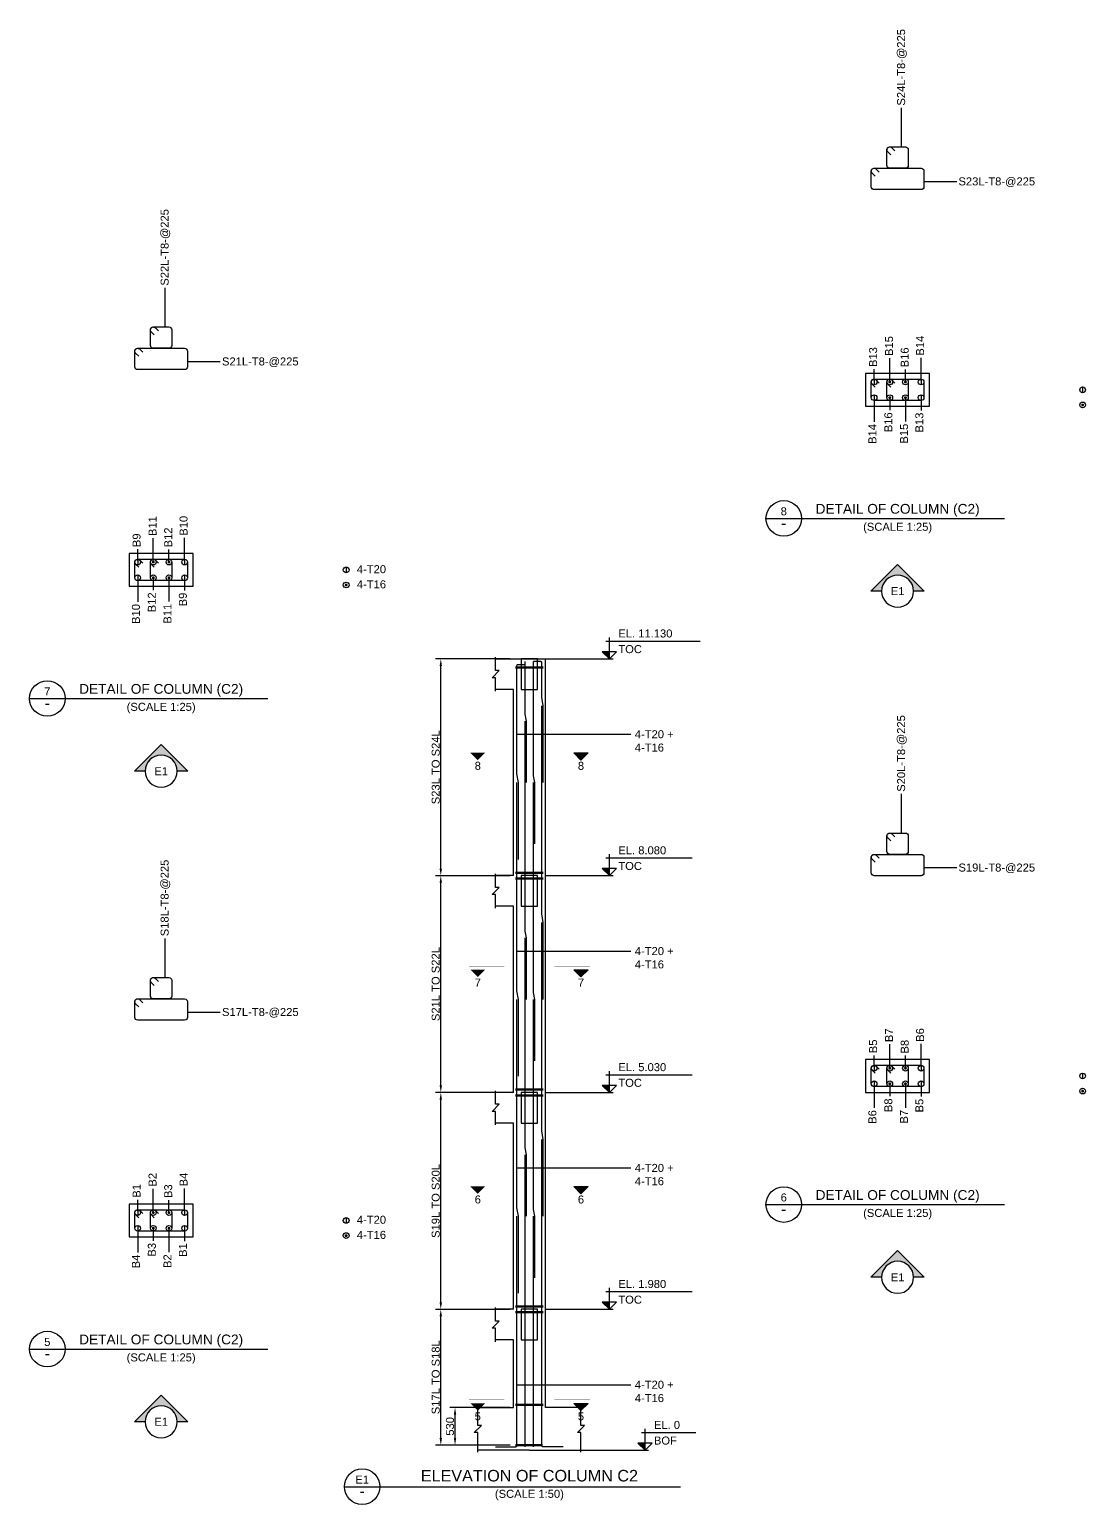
# Model space of a CAD drawing. Header units: inches. Extents: x -816171 to 9366335, y -450961 to 689132.
# Drawn here: x 123873 to 153553, y -41436 to 32 of the extents above; entities that cross this region are included whole.
import ezdxf
from ezdxf.enums import TextEntityAlignment as Align

# ---------------------------------------------------------------- set-up
doc = ezdxf.new("R2010")
doc.units = ezdxf.units.IN
doc.header["$MEASUREMENT"] = 0
doc.linetypes.add('SCHidden', pattern=[1000, 500, -500])
for name, color, linetype in [('colSectionMarkLayer', 5, 'Continuous'), ('Concrete Line', 2, 'Continuous'), ('Dim', 31, 'Continuous'), ('Hatch', 25, 'Continuous'), ('Labels', 4, 'Continuous'), ('Link', 225, 'Continuous'), ('Reinforcement', 130, 'Continuous'), ('Text', 31, 'Continuous'), ('Text_Scale', 31, 'Continuous')]:
    doc.layers.add(name, color=color, linetype=linetype)
doc.styles.add('SC-BBS1', font='SansSerif')
doc.styles.add('SC-COL2', font='SansSerif')
doc.styles.get("Standard").update_dxf_attribs({"font": 'txt.shx'})
doc.dimstyles.new('ColumnSch', dxfattribs={"dimtxt": 225, "dimasz": 200, "dimexe": 150, "dimexo": 150, "dimgap": 25, "dimtad": 1, "dimtoh": 1, "dimdec": 4, "dimzin": 0, "dimdsep": 46, "dimtxsty": 'SC-COL2', "dimcen": 0.09, "dimclrd": 8, "dimclre": 8, "dimclrt": 31, "dimadec": 0, "dimazin": 0, "dimtfac": 1, "dimtdec": 0, "dimtix": 1, "dimtofl": 0, "dimtmove": 0, "dimatfit": 3, "dimfxl": 1, "dimtolj": 1, "dimtzin": 0, "dimarcsym": 0})
doc.dimstyles.get("Standard").update_dxf_attribs({"dimtxt": 0.18, "dimasz": 0.18, "dimexe": 0.18, "dimexo": 0.0625, "dimgap": 0.09, "dimtad": 0, "dimtih": 1, "dimtoh": 1, "dimdec": 4, "dimzin": 0, "dimdsep": 46, "dimtxsty": 'Standard', "dimcen": 0.09, "dimadec": 0, "dimazin": 0, "dimtfac": 1, "dimtdec": 4, "dimtofl": 0, "dimtmove": 0, "dimatfit": 3, "dimfxl": 1, "dimtolj": 1, "dimtzin": 0, "dimarcsym": 0})

# ---------------------------------------------------------------- blocks, each defined once
blk = doc.blocks.new('*D575')
at = {"layer": 'DEFPOINTS', "color": 0, "transparency": 16777216}
for p in [(135433, -35949), (137533, -35949), (137533, -39767)]:
    blk.add_point(p, dxfattribs=at)
at = {"layer": 'Dim', "color": 8, "lineweight": -2, "transparency": 16777216}
for p, q in [((137383, -35949), (135283, -35949)), ((135433, -39567), (135433, -36149)), ((137383, -39767), (135283, -39767))]:
    blk.add_line(p, q, dxfattribs=at)
at = {"layer": 'Dim', "color": 8, "transparency": 16777216}
for points in [[(135400, -36149), (135467, -36149), (135433, -35949)], [(135400, -39567), (135467, -39567), (135433, -39767)]]:
    blk.add_solid(points, dxfattribs=at)
at = {"layer": 'Dim', "color": 31, "lineweight": 50, "transparency": 16777216, "insert": (135291, -37858), "char_height": 225, "attachment_point": 5, "rotation": 90, "style": 'SC-COL2'}
blk.add_mtext('\\A1;S17L TO S18L', dxfattribs=at)
blk = doc.blocks.new('*D576')
at = {"layer": 'DEFPOINTS', "color": 0, "transparency": 16777216}
for p in [(135833, -38711), (137533, -38711), (137533, -39767)]:
    blk.add_point(p, dxfattribs=at)
at = {"layer": 'Dim', "color": 8, "lineweight": -2, "transparency": 16777216}
for p, q in [((137383, -38711), (135683, -38711)), ((135833, -39567), (135833, -38911)), ((137383, -39767), (135683, -39767))]:
    blk.add_line(p, q, dxfattribs=at)
at = {"layer": 'Dim', "color": 8, "transparency": 16777216}
for points in [[(135800, -38911), (135867, -38911), (135833, -38711)], [(135800, -39567), (135867, -39567), (135833, -39767)]]:
    blk.add_solid(points, dxfattribs=at)
at = {"layer": 'Dim', "color": 31, "lineweight": 50, "transparency": 16777216, "insert": (135692, -39239), "char_height": 225, "attachment_point": 5, "rotation": 90, "style": 'SC-COL2'}
blk.add_mtext('\\A1;530', dxfattribs=at)
blk = doc.blocks.new('*D577')
at = {"layer": 'DEFPOINTS', "color": 0, "transparency": 16777216}
for p in [(135433, -29853), (137533, -29853), (137533, -35949)]:
    blk.add_point(p, dxfattribs=at)
at = {"layer": 'Dim', "color": 8, "lineweight": -2, "transparency": 16777216}
for p, q in [((137383, -29853), (135283, -29853)), ((135433, -35749), (135433, -30053)), ((137383, -35949), (135283, -35949))]:
    blk.add_line(p, q, dxfattribs=at)
at = {"layer": 'Dim', "color": 8, "transparency": 16777216}
for points in [[(135400, -30053), (135467, -30053), (135433, -29853)], [(135400, -35749), (135467, -35749), (135433, -35949)]]:
    blk.add_solid(points, dxfattribs=at)
at = {"layer": 'Dim', "color": 31, "lineweight": 50, "transparency": 16777216, "insert": (135291, -32901), "char_height": 225, "attachment_point": 5, "rotation": 90, "style": 'SC-COL2'}
blk.add_mtext('\\A1;S19L TO S20L', dxfattribs=at)
blk = doc.blocks.new('*D578')
at = {"layer": 'DEFPOINTS', "color": 0, "transparency": 16777216}
for p in [(135433, -23757), (137533, -23757), (137533, -29853)]:
    blk.add_point(p, dxfattribs=at)
at = {"layer": 'Dim', "color": 8, "lineweight": -2, "transparency": 16777216}
for p, q in [((137383, -23757), (135283, -23757)), ((135433, -29653), (135433, -23957)), ((137383, -29853), (135283, -29853))]:
    blk.add_line(p, q, dxfattribs=at)
at = {"layer": 'Dim', "color": 8, "transparency": 16777216}
for points in [[(135400, -23957), (135467, -23957), (135433, -23757)], [(135400, -29653), (135467, -29653), (135433, -29853)]]:
    blk.add_solid(points, dxfattribs=at)
at = {"layer": 'Dim', "color": 31, "lineweight": 50, "transparency": 16777216, "insert": (135291, -26805), "char_height": 225, "attachment_point": 5, "rotation": 90, "style": 'SC-COL2'}
blk.add_mtext('\\A1;S21L TO S22L', dxfattribs=at)
blk = doc.blocks.new('*D579')
at = {"layer": 'DEFPOINTS', "color": 0, "transparency": 16777216}
for p in [(135433, -17661), (137533, -17661), (137533, -23757)]:
    blk.add_point(p, dxfattribs=at)
at = {"layer": 'Dim', "color": 8, "lineweight": -2, "transparency": 16777216}
for p, q in [((137383, -17661), (135283, -17661)), ((135433, -23557), (135433, -17861)), ((137383, -23757), (135283, -23757))]:
    blk.add_line(p, q, dxfattribs=at)
at = {"layer": 'Dim', "color": 8, "transparency": 16777216}
for points in [[(135400, -17861), (135467, -17861), (135433, -17661)], [(135400, -23557), (135467, -23557), (135433, -23757)]]:
    blk.add_solid(points, dxfattribs=at)
at = {"layer": 'Dim', "color": 31, "lineweight": 50, "transparency": 16777216, "insert": (135291, -20709), "char_height": 225, "attachment_point": 5, "rotation": 90, "style": 'SC-COL2'}
blk.add_mtext('\\A1;S23L TO S24L', dxfattribs=at)

msp = doc.modelspace()

# ---------------------------------------------------------------- hatches: boundary and pattern name
at = {"layer": 'Hatch'}
h = msp.add_hatch(color=256, dxfattribs=at)
edge = h.paths.add_edge_path(flags=16)
edge.add_line((147823.34546, -15758.5362), (147523.34546, -15758.5362))
edge.add_line((147523.34546, -15758.5362), (148273.34546, -15008.5362))
edge.add_line((148273.34546, -15008.5362), (149023.34546, -15758.5362))
edge.add_line((149023.34546, -15758.5362), (148723.34546, -15758.5362))
edge.add_arc((148273.34546, -15758.5362), 450, 0, 180)
for points in [[(140173.34546, -17660.5362), (140173.34546, -17460.5362), (139973.34546, -17460.5362)], [(136273.34546, -20305.5362), (136473.34546, -20505.5362), (136673.34546, -20305.5362), (136273.34546, -20305.5362)], [(139573.34546, -20305.5362), (139373.34546, -20505.5362), (139173.34546, -20305.5362), (139573.34546, -20305.5362)], [(140173.34546, -23756.5362), (140173.34546, -23556.5362), (139973.34546, -23556.5362)], [(136273.34546, -26401.5362), (136473.34546, -26601.5362), (136673.34546, -26401.5362), (136273.34546, -26401.5362)], [(139573.34546, -26401.5362), (139373.34546, -26601.5362), (139173.34546, -26401.5362), (139573.34546, -26401.5362)], [(140173.34546, -29852.5362), (140173.34546, -29652.5362), (139973.34546, -29652.5362)], [(136273.34546, -32497.5362), (136473.34546, -32697.5362), (136673.34546, -32497.5362), (136273.34546, -32497.5362)], [(139573.34546, -32497.5362), (139373.34546, -32697.5362), (139173.34546, -32497.5362), (139573.34546, -32497.5362)], [(140173.34546, -35948.5362), (140173.34546, -35748.5362), (139973.34546, -35748.5362)], [(136273.34546, -38593.5362), (136473.34546, -38793.5362), (136673.34546, -38593.5362), (136273.34546, -38593.5362)], [(139573.34546, -38593.5362), (139373.34546, -38793.5362), (139173.34546, -38593.5362), (139573.34546, -38593.5362)], [(141173.34546, -39910.5362), (141173.34546, -39710.5362), (140973.34546, -39710.5362)]]:
    msp.add_hatch(color=256, dxfattribs=at).paths.add_polyline_path(points, flags=0)
h = msp.add_hatch(color=256, dxfattribs=at)
edge = h.paths.add_edge_path(flags=16)
edge.add_line((127123.34546, -20820.5362), (126823.34546, -20820.5362))
edge.add_line((126823.34546, -20820.5362), (127573.34546, -20070.5362))
edge.add_line((127573.34546, -20070.5362), (128323.34546, -20820.5362))
edge.add_line((128323.34546, -20820.5362), (128023.34546, -20820.5362))
edge.add_arc((127573.34546, -20820.5362), 450, 0, 180)
h = msp.add_hatch(color=256, dxfattribs=at)
edge = h.paths.add_edge_path(flags=16)
edge.add_line((147823.34546, -35048.5362), (147523.34546, -35048.5362))
edge.add_line((147523.34546, -35048.5362), (148273.34546, -34298.5362))
edge.add_line((148273.34546, -34298.5362), (149023.34546, -35048.5362))
edge.add_line((149023.34546, -35048.5362), (148723.34546, -35048.5362))
edge.add_arc((148273.34546, -35048.5362), 450, 0, 180)
h = msp.add_hatch(color=256, dxfattribs=at)
edge = h.paths.add_edge_path(flags=16)
edge.add_line((127123.34546, -39110.5362), (126823.34546, -39110.5362))
edge.add_line((126823.34546, -39110.5362), (127573.34546, -38360.5362))
edge.add_line((127573.34546, -38360.5362), (128323.34546, -39110.5362))
edge.add_line((128323.34546, -39110.5362), (128023.34546, -39110.5362))
edge.add_arc((127573.34546, -39110.5362), 450, 0, 180)

# ---------------------------------------------------------------- linework, layer by layer
at = {"lineweight": 50}
for p, q in [((137533.34546, -17900.5362), (138313.34546, -17900.5362)), ((137533.34546, -23676.5362), (138313.34546, -23676.5362)), ((137533.34546, -23836.5362), (138313.34546, -23836.5362)), ((137533.34546, -29772.5362), (138313.34546, -29772.5362)), ((137533.34546, -29932.5362), (138313.34546, -29932.5362)), ((137533.34546, -35868.5362), (138313.34546, -35868.5362)), ((137533.34546, -36028.5362), (138313.34546, -36028.5362)), ((137533.34546, -38630.5362), (138313.34546, -38630.5362)), ((137533.34546, -39766.5362), (138293.34546, -39766.5362))]:
    msp.add_line(p, q, dxfattribs=at)
at = {"layer": 'colSectionMarkLayer'}
for p, q in [((144573.34546, -13713.5362), (151273.34546, -13713.5362)), ((140073.34546, -17160.5362), (142723.34546, -17160.5362)), ((140173.34546, -17660.5362), (140173.34546, -17060.5362)), ((138373.34546, -17660.5362), (140273.34546, -17660.5362)), ((123873.34546, -18775.5362), (130573.34546, -18775.5362)), ((140173.34546, -23756.5362), (140173.34546, -23156.5362)), ((140073.34546, -23256.5362), (142498.34546, -23256.5362)), ((138373.34546, -23756.5362), (140273.34546, -23756.5362)), ((140073.34546, -29352.5362), (142498.34546, -29352.5362)), ((140173.34546, -29852.5362), (140173.34546, -29252.5362)), ((138373.34546, -29852.5362), (140273.34546, -29852.5362)), ((144573.34546, -33003.5362), (151273.34546, -33003.5362)), ((140073.34546, -35448.5362), (142498.34546, -35448.5362)), ((140173.34546, -35948.5362), (140173.34546, -35348.5362)), ((138373.34546, -35948.5362), (140273.34546, -35948.5362)), ((123873.34546, -37065.5362), (130573.34546, -37065.5362)), ((141173.34546, -39910.5362), (141173.34546, -39310.5362)), ((141073.34546, -39410.5362), (142598.34546, -39410.5362)), ((139373.34546, -39910.5362), (141273.34546, -39910.5362)), ((132723.34546, -40935.5362), (142173.34546, -40935.5362))]:
    msp.add_line(p, q, dxfattribs=at)
for points in [[(147823.34546, -15758.5362), (147523.34546, -15758.5362), (148273.34546, -15008.5362), (149023.34546, -15758.5362), (148723.34546, -15758.5362, 1), (147823.34546, -15758.5362, 1), (148723.34546, -15758.5362)], [(127123.34546, -20820.5362), (126823.34546, -20820.5362), (127573.34546, -20070.5362), (128323.34546, -20820.5362), (128023.34546, -20820.5362, 1), (127123.34546, -20820.5362, 1), (128023.34546, -20820.5362)], [(147823.34546, -35048.5362), (147523.34546, -35048.5362), (148273.34546, -34298.5362), (149023.34546, -35048.5362), (148723.34546, -35048.5362, 1), (147823.34546, -35048.5362, 1), (148723.34546, -35048.5362)], [(127123.34546, -39110.5362), (126823.34546, -39110.5362), (127573.34546, -38360.5362), (128323.34546, -39110.5362), (128023.34546, -39110.5362, 1), (127123.34546, -39110.5362, 1), (128023.34546, -39110.5362)]]:
    msp.add_lwpolyline(points, format="xyb", dxfattribs=at)
for points in [[(140173.34546, -17660.5362), (140373.34546, -17460.5362), (139973.34546, -17460.5362)], [(140173.34546, -23756.5362), (140373.34546, -23556.5362), (139973.34546, -23556.5362)], [(140173.34546, -29852.5362), (140373.34546, -29652.5362), (139973.34546, -29652.5362)], [(140173.34546, -35948.5362), (140373.34546, -35748.5362), (139973.34546, -35748.5362)], [(141173.34546, -39910.5362), (141373.34546, -39710.5362), (140973.34546, -39710.5362)]]:
    msp.add_lwpolyline(points, close=True, dxfattribs=at)
at = {"layer": 'colSectionMarkLayer', "const_width": 5}
for points in [[(137223.34546, -20205.5362), (136223.34546, -20205.5362)], [(136273.34546, -20305.5362), (136473.34546, -20505.5362), (136673.34546, -20305.5362), (136273.34546, -20305.5362)], [(138623.34546, -20205.5362), (139623.34546, -20205.5362)], [(137223.34546, -26301.5362), (136223.34546, -26301.5362)], [(136273.34546, -26401.5362), (136473.34546, -26601.5362), (136673.34546, -26401.5362), (136273.34546, -26401.5362)], [(138623.34546, -26301.5362), (139623.34546, -26301.5362)], [(137223.34546, -32397.5362), (136223.34546, -32397.5362)], [(136273.34546, -32497.5362), (136473.34546, -32697.5362), (136673.34546, -32497.5362), (136273.34546, -32497.5362)], [(138623.34546, -32397.5362), (139623.34546, -32397.5362)], [(137223.34546, -38493.5362), (136223.34546, -38493.5362)], [(138623.34546, -38493.5362), (139623.34546, -38493.5362)], [(136273.34546, -38593.5362), (136473.34546, -38793.5362), (136673.34546, -38593.5362), (136273.34546, -38593.5362)]]:
    msp.add_lwpolyline(points, dxfattribs=at)
at = {"layer": 'colSectionMarkLayer'}
for points in [[(139573.34546, -20305.5362), (139373.34546, -20505.5362), (139173.34546, -20305.5362), (139573.34546, -20305.5362)], [(139573.34546, -26401.5362), (139373.34546, -26601.5362), (139173.34546, -26401.5362), (139573.34546, -26401.5362)], [(139573.34546, -32497.5362), (139373.34546, -32697.5362), (139173.34546, -32497.5362), (139573.34546, -32497.5362)], [(139573.34546, -38593.5362), (139373.34546, -38793.5362), (139173.34546, -38593.5362), (139573.34546, -38593.5362)]]:
    msp.add_lwpolyline(points, dxfattribs=at)
for centre in [(145073.34546, -13713.5362), (124373.34546, -18775.5362), (145073.34546, -33003.5362), (124373.34546, -37065.5362), (133223.34546, -40935.5362)]:
    msp.add_circle(centre, 500, dxfattribs=at)
at = {"layer": 'Concrete Line'}
for p, q in [((136973.34546, -17660.5362), (138373.34546, -17660.5362)), ((138373.34546, -23756.5362), (138373.34546, -17660.5362)), ((137473.34546, -18520.5362), (136973.34546, -18520.5362)), ((137473.34546, -23756.5362), (137473.34546, -18520.5362)), ((137473.34546, -23756.5362), (136973.34546, -23756.5362)), ((137473.34546, -23756.5362), (137473.34546, -23756.5362)), ((137473.34546, -23756.5362), (137473.34546, -23756.5362)), ((138373.34546, -29852.5362), (138373.34546, -23756.5362)), ((138373.34546, -23756.5362), (138373.34546, -23756.5362)), ((138373.34546, -23756.5362), (138373.34546, -23756.5362)), ((137473.34546, -24616.5362), (136973.34546, -24616.5362)), ((137473.34546, -29852.5362), (137473.34546, -24616.5362)), ((137473.34546, -29852.5362), (136973.34546, -29852.5362)), ((137473.34546, -29852.5362), (137473.34546, -29852.5362)), ((137473.34546, -29852.5362), (137473.34546, -29852.5362)), ((138373.34546, -35948.5362), (138373.34546, -29852.5362)), ((138373.34546, -29852.5362), (138373.34546, -29852.5362)), ((138373.34546, -29852.5362), (138373.34546, -29852.5362)), ((137473.34546, -30712.5362), (136973.34546, -30712.5362)), ((137473.34546, -35948.5362), (137473.34546, -30712.5362)), ((137473.34546, -35948.5362), (136973.34546, -35948.5362)), ((137473.34546, -35948.5362), (137473.34546, -35948.5362)), ((137473.34546, -35948.5362), (137473.34546, -35948.5362)), ((138373.34546, -38710.5362), (138373.34546, -35948.5362)), ((138373.34546, -35948.5362), (138373.34546, -35948.5362)), ((138373.34546, -35948.5362), (138373.34546, -35948.5362)), ((137473.34546, -36808.5362), (136973.34546, -36808.5362)), ((137473.34546, -38710.5362), (137473.34546, -36808.5362)), ((136473.34546, -38710.5362), (137473.34546, -38710.5362)), ((139373.34546, -38710.5362), (138373.34546, -38710.5362)), ((139373.34546, -38710.5362), (138373.34546, -38710.5362)), ((137923.34546, -39910.5362), (136473.34546, -39910.5362)), ((137923.34546, -39910.5362), (139373.34546, -39910.5362))]:
    msp.add_line(p, q, dxfattribs=at)
for points in [[(147373.34546, -10558.5362), (149173.34546, -10558.5362), (149173.34546, -10558.5362), (149173.34546, -9638.5362), (149173.34546, -9638.5362), (147373.34546, -9638.5362), (147373.34546, -9638.5362), (147373.34546, -10558.5362)], [(126673.34546, -15620.5362), (128473.34546, -15620.5362), (128473.34546, -15620.5362), (128473.34546, -14700.5362), (128473.34546, -14700.5362), (126673.34546, -14700.5362), (126673.34546, -14700.5362), (126673.34546, -15620.5362)], [(137693.34546, -17660.5362), (137693.34546, -18520.5362), (138153.34546, -18520.5362), (138153.34546, -17660.5362)], [(137693.34546, -23756.5362), (137693.34546, -24616.5362), (138153.34546, -24616.5362), (138153.34546, -23756.5362)], [(147373.34546, -29848.5362), (149173.34546, -29848.5362), (149173.34546, -29848.5362), (149173.34546, -28928.5362), (149173.34546, -28928.5362), (147373.34546, -28928.5362), (147373.34546, -28928.5362), (147373.34546, -29848.5362)], [(137693.34546, -29852.5362), (137693.34546, -30712.5362), (138153.34546, -30712.5362), (138153.34546, -29852.5362)], [(126673.34546, -33910.5362), (128473.34546, -33910.5362), (128473.34546, -33910.5362), (128473.34546, -32990.5362), (128473.34546, -32990.5362), (126673.34546, -32990.5362), (126673.34546, -32990.5362), (126673.34546, -33910.5362)], [(137693.34546, -35948.5362), (137693.34546, -36808.5362), (138153.34546, -36808.5362), (138153.34546, -35948.5362)]]:
    msp.add_lwpolyline(points, close=True, dxfattribs=at)
for points in [[(136973.34546, -18570.5362), (136973.34546, -18190.5362), (136873.34546, -18190.5362), (137073.34546, -17990.5362), (136973.34546, -17990.5362), (136973.34546, -17610.5362)], [(136973.34546, -24666.5362), (136973.34546, -24286.5362), (136873.34546, -24286.5362), (137073.34546, -24086.5362), (136973.34546, -24086.5362), (136973.34546, -23706.5362)], [(136973.34546, -30762.5362), (136973.34546, -30382.5362), (136873.34546, -30382.5362), (137073.34546, -30182.5362), (136973.34546, -30182.5362), (136973.34546, -29802.5362)], [(136973.34546, -36858.5362), (136973.34546, -36478.5362), (136873.34546, -36478.5362), (137073.34546, -36278.5362), (136973.34546, -36278.5362), (136973.34546, -35898.5362)], [(136473.34546, -39960.5362), (136473.34546, -39410.5362), (136373.34546, -39410.5362), (136573.34546, -39210.5362), (136473.34546, -39210.5362), (136473.34546, -38660.5362)], [(139373.34546, -39960.5362), (139373.34546, -39410.5362), (139273.34546, -39410.5362), (139473.34546, -39210.5362), (139373.34546, -39210.5362), (139373.34546, -38660.5362)]]:
    msp.add_lwpolyline(points, dxfattribs=at)
at = {"layer": 'Concrete Line', "linetype": 'SCHidden', "ltscale": 0.3}
for points in [[(137693.34546, -17660.5362), (137693.34546, -18520.5362), (138153.34546, -18520.5362), (138153.34546, -17660.5362)], [(137693.34546, -23756.5362), (137693.34546, -24616.5362), (138153.34546, -24616.5362), (138153.34546, -23756.5362)], [(137693.34546, -29852.5362), (137693.34546, -30712.5362), (138153.34546, -30712.5362), (138153.34546, -29852.5362)], [(137693.34546, -35948.5362), (137693.34546, -36808.5362), (138153.34546, -36808.5362), (138153.34546, -35948.5362)]]:
    msp.add_lwpolyline(points, close=True, dxfattribs=at)
at = {"layer": 'Dim', "color": 8}
for p, q in [((147613.34546, -9838.5362), (147613.34546, -9518.5362)), ((148053.34546, -9846.5362), (148053.34546, -9206.5362)), ((148493.34546, -9846.5362), (148493.34546, -9526.5362)), ((148933.34546, -9838.5362), (148933.34546, -9198.5362)), ((147613.34546, -10358.5362), (147613.34546, -10998.5362)), ((148053.34546, -10350.5362), (148053.34546, -10670.5362)), ((148493.34546, -10350.5362), (148493.34546, -10990.5362)), ((148933.34546, -10358.5362), (148933.34546, -10678.5362)), ((127353.34546, -14908.5362), (127353.34546, -14268.5362)), ((128233.34546, -14900.5362), (128233.34546, -14260.5362)), ((126913.34546, -14900.5362), (126913.34546, -14580.5362)), ((127793.34546, -14908.5362), (127793.34546, -14588.5362)), ((126913.34546, -15420.5362), (126913.34546, -16060.5362)), ((127353.34546, -15412.5362), (127353.34546, -15732.5362)), ((127793.34546, -15412.5362), (127793.34546, -16052.5362)), ((128233.34546, -15420.5362), (128233.34546, -15740.5362)), ((148053.34546, -29136.5362), (148053.34546, -28496.5362)), ((148933.34546, -29128.5362), (148933.34546, -28488.5362)), ((147613.34546, -29128.5362), (147613.34546, -28808.5362)), ((148493.34546, -29136.5362), (148493.34546, -28816.5362)), ((147613.34546, -29648.5362), (147613.34546, -30288.5362)), ((148053.34546, -29640.5362), (148053.34546, -29960.5362)), ((148493.34546, -29640.5362), (148493.34546, -30280.5362)), ((148933.34546, -29648.5362), (148933.34546, -29968.5362)), ((127353.34546, -33198.5362), (127353.34546, -32558.5362)), ((128233.34546, -33190.5362), (128233.34546, -32550.5362)), ((126913.34546, -33190.5362), (126913.34546, -32870.5362)), ((127793.34546, -33198.5362), (127793.34546, -32878.5362)), ((126913.34546, -33710.5362), (126913.34546, -34350.5362)), ((127353.34546, -33702.5362), (127353.34546, -34022.5362)), ((127793.34546, -33702.5362), (127793.34546, -34342.5362)), ((128233.34546, -33710.5362), (128233.34546, -34030.5362))]:
    msp.add_line(p, q, dxfattribs=at)
at = {"layer": 'Link'}
for points in [[(148081.62947, -3489.9576), (147996.77681, -3405.10463, -0.6681779738), (148053.34546, -3268.5362), (148493.34546, -3268.5362, -0.4142135624), (148573.34546, -3348.5362), (148573.34546, -3788.5362, -0.4142135624), (148493.34546, -3868.5362), (148053.34546, -3868.5362, -0.4142135624), (147973.34546, -3788.5362), (147973.34546, -3348.5362, -0.6681793021), (148109.9141, -3291.96776), (148194.76676, -3376.82073)], [(147641.62947, -4089.9576), (147556.77681, -4005.10463, -0.6681779738), (147613.34546, -3868.5362), (148933.34546, -3868.5362, -0.4142135624), (149013.34546, -3948.5362), (149013.34546, -4388.5362, -0.4142135624), (148933.34546, -4468.5362), (147613.34546, -4468.5362, -0.4142135624), (147533.34546, -4388.5362), (147533.34546, -3948.5362, -0.6681793021), (147669.9141, -3891.96776), (147754.76676, -3976.82073)], [(127381.62947, -8551.9576), (127296.77681, -8467.10463, -0.6681779738), (127353.34546, -8330.5362), (127793.34546, -8330.5362, -0.4142135624), (127873.34546, -8410.5362), (127873.34546, -8850.5362, -0.4142135624), (127793.34546, -8930.5362), (127353.34546, -8930.5362, -0.4142135624), (127273.34546, -8850.5362), (127273.34546, -8410.5362, -0.6681793021), (127409.9141, -8353.96776), (127494.76676, -8438.82073)], [(126941.62947, -9151.9576), (126856.77681, -9067.10463, -0.6681779738), (126913.34546, -8930.5362), (128233.34546, -8930.5362, -0.4142135624), (128313.34546, -9010.5362), (128313.34546, -9450.5362, -0.4142135624), (128233.34546, -9530.5362), (126913.34546, -9530.5362, -0.4142135624), (126833.34546, -9450.5362), (126833.34546, -9010.5362, -0.6681793021), (126969.9141, -8953.96776), (127054.76676, -9038.82073)], [(147641.62947, -10019.9576), (147556.77681, -9935.10463, -0.6681779738), (147613.34546, -9798.5362), (148933.34546, -9798.5362, -0.4142135624), (149013.34546, -9878.5362), (149013.34546, -10318.5362, -0.4142135624), (148933.34546, -10398.5362), (147613.34546, -10398.5362, -0.4142135624), (147533.34546, -10318.5362), (147533.34546, -9878.5362, -0.6681793021), (147669.9141, -9821.96776), (147754.76676, -9906.82073)], [(148081.62947, -10019.9576), (147996.77681, -9935.10463, -0.6681779738), (148053.34546, -9798.5362), (148493.34546, -9798.5362, -0.4142135624), (148573.34546, -9878.5362), (148573.34546, -10318.5362, -0.4142135624), (148493.34546, -10398.5362), (148053.34546, -10398.5362, -0.4142135624), (147973.34546, -10318.5362), (147973.34546, -9878.5362, -0.6681793021), (148109.9141, -9821.96776), (148194.76676, -9906.82073)], [(126941.62947, -15081.9576), (126856.77681, -14997.10463, -0.6681779738), (126913.34546, -14860.5362), (128233.34546, -14860.5362, -0.4142135624), (128313.34546, -14940.5362), (128313.34546, -15380.5362, -0.4142135624), (128233.34546, -15460.5362), (126913.34546, -15460.5362, -0.4142135624), (126833.34546, -15380.5362), (126833.34546, -14940.5362, -0.6681793021), (126969.9141, -14883.96776), (127054.76676, -14968.82073)], [(127381.62947, -15081.9576), (127296.77681, -14997.10463, -0.6681779738), (127353.34546, -14860.5362), (127793.34546, -14860.5362, -0.4142135624), (127873.34546, -14940.5362), (127873.34546, -15380.5362, -0.4142135624), (127793.34546, -15460.5362), (127353.34546, -15460.5362, -0.4142135624), (127273.34546, -15380.5362), (127273.34546, -14940.5362, -0.6681793021), (127409.9141, -14883.96776), (127494.76676, -14968.82073)], [(148081.62947, -22779.9576), (147996.77681, -22695.10463, -0.6681779738), (148053.34546, -22558.5362), (148493.34546, -22558.5362, -0.4142135624), (148573.34546, -22638.5362), (148573.34546, -23078.5362, -0.4142135624), (148493.34546, -23158.5362), (148053.34546, -23158.5362, -0.4142135624), (147973.34546, -23078.5362), (147973.34546, -22638.5362, -0.6681793021), (148109.9141, -22581.96776), (148194.76676, -22666.82073)], [(147641.62947, -23379.9576), (147556.77681, -23295.10463, -0.6681779738), (147613.34546, -23158.5362), (148933.34546, -23158.5362, -0.4142135624), (149013.34546, -23238.5362), (149013.34546, -23678.5362, -0.4142135624), (148933.34546, -23758.5362), (147613.34546, -23758.5362, -0.4142135624), (147533.34546, -23678.5362), (147533.34546, -23238.5362, -0.6681793021), (147669.9141, -23181.96776), (147754.76676, -23266.82073)], [(127381.62947, -26841.9576), (127296.77681, -26757.10463, -0.6681779738), (127353.34546, -26620.5362), (127793.34546, -26620.5362, -0.4142135624), (127873.34546, -26700.5362), (127873.34546, -27140.5362, -0.4142135624), (127793.34546, -27220.5362), (127353.34546, -27220.5362, -0.4142135624), (127273.34546, -27140.5362), (127273.34546, -26700.5362, -0.6681793021), (127409.9141, -26643.96776), (127494.76676, -26728.82073)], [(126941.62947, -27441.9576), (126856.77681, -27357.10463, -0.6681779738), (126913.34546, -27220.5362), (128233.34546, -27220.5362, -0.4142135624), (128313.34546, -27300.5362), (128313.34546, -27740.5362, -0.4142135624), (128233.34546, -27820.5362), (126913.34546, -27820.5362, -0.4142135624), (126833.34546, -27740.5362), (126833.34546, -27300.5362, -0.6681793021), (126969.9141, -27243.96776), (127054.76676, -27328.82073)], [(147641.62947, -29309.9576), (147556.77681, -29225.10463, -0.6681779738), (147613.34546, -29088.5362), (148933.34546, -29088.5362, -0.4142135624), (149013.34546, -29168.5362), (149013.34546, -29608.5362, -0.4142135624), (148933.34546, -29688.5362), (147613.34546, -29688.5362, -0.4142135624), (147533.34546, -29608.5362), (147533.34546, -29168.5362, -0.6681793021), (147669.9141, -29111.96776), (147754.76676, -29196.82073)], [(148081.62947, -29309.9576), (147996.77681, -29225.10463, -0.6681779738), (148053.34546, -29088.5362), (148493.34546, -29088.5362, -0.4142135624), (148573.34546, -29168.5362), (148573.34546, -29608.5362, -0.4142135624), (148493.34546, -29688.5362), (148053.34546, -29688.5362, -0.4142135624), (147973.34546, -29608.5362), (147973.34546, -29168.5362, -0.6681793021), (148109.9141, -29111.96776), (148194.76676, -29196.82073)], [(126941.62947, -33371.9576), (126856.77681, -33287.10463, -0.6681779738), (126913.34546, -33150.5362), (128233.34546, -33150.5362, -0.4142135624), (128313.34546, -33230.5362), (128313.34546, -33670.5362, -0.4142135624), (128233.34546, -33750.5362), (126913.34546, -33750.5362, -0.4142135624), (126833.34546, -33670.5362), (126833.34546, -33230.5362, -0.6681793021), (126969.9141, -33173.96776), (127054.76676, -33258.82073)], [(127381.62947, -33371.9576), (127296.77681, -33287.10463, -0.6681779738), (127353.34546, -33150.5362), (127793.34546, -33150.5362, -0.4142135624), (127873.34546, -33230.5362), (127873.34546, -33670.5362, -0.4142135624), (127793.34546, -33750.5362), (127353.34546, -33750.5362, -0.4142135624), (127273.34546, -33670.5362), (127273.34546, -33230.5362, -0.6681793021), (127409.9141, -33173.96776), (127494.76676, -33258.82073)]]:
    msp.add_lwpolyline(points, format="xyb", dxfattribs=at)
at = {"layer": 'Reinforcement', "color": 130}
for points in [[(147613.34546, -9798.5362), (147613.34546, -9958.5362)], [(148933.34546, -9798.5362), (148933.34546, -9958.5362)], [(147613.34546, -10238.5362), (147613.34546, -10398.5362)], [(148933.34546, -10238.5362), (148933.34546, -10398.5362)], [(153473.34546, -10018.5362), (153473.34546, -10178.5362)], [(126913.34546, -14860.5362), (126913.34546, -15020.5362)], [(128233.34546, -14860.5362), (128233.34546, -15020.5362)], [(126913.34546, -15300.5362), (126913.34546, -15460.5362)], [(128233.34546, -15300.5362), (128233.34546, -15460.5362)], [(132773.34546, -15080.5362), (132773.34546, -15240.5362)], [(147613.34546, -29088.5362), (147613.34546, -29248.5362)], [(148933.34546, -29088.5362), (148933.34546, -29248.5362)], [(153473.34546, -29308.5362), (153473.34546, -29468.5362)], [(147613.34546, -29528.5362), (147613.34546, -29688.5362)], [(148933.34546, -29528.5362), (148933.34546, -29688.5362)], [(126913.34546, -33150.5362), (126913.34546, -33310.5362)], [(128233.34546, -33150.5362), (128233.34546, -33310.5362)], [(132773.34546, -33370.5362), (132773.34546, -33530.5362)], [(126913.34546, -33590.5362), (126913.34546, -33750.5362)], [(128233.34546, -33590.5362), (128233.34546, -33750.5362)]]:
    msp.add_lwpolyline(points, dxfattribs=at)
at = {"layer": 'Reinforcement', "color": 130, "const_width": 40}
for points in [[(148033.34546, -9878.5362, 1), (148073.34546, -9878.5362, 1)], [(148473.34546, -9878.5362, 1), (148513.34546, -9878.5362, 1)], [(148033.34546, -10318.5362, 1), (148073.34546, -10318.5362, 1)], [(148473.34546, -10318.5362, 1), (148513.34546, -10318.5362, 1)], [(153453.34546, -10523.5362, 1), (153493.34546, -10523.5362, 1)], [(127333.34546, -14940.5362, 1), (127373.34546, -14940.5362, 1)], [(127773.34546, -14940.5362, 1), (127813.34546, -14940.5362, 1)], [(127333.34546, -15380.5362, 1), (127373.34546, -15380.5362, 1)], [(127773.34546, -15380.5362, 1), (127813.34546, -15380.5362, 1)], [(132753.34546, -15585.5362, 1), (132793.34546, -15585.5362, 1)], [(148033.34546, -29168.5362, 1), (148073.34546, -29168.5362, 1)], [(148473.34546, -29168.5362, 1), (148513.34546, -29168.5362, 1)], [(148033.34546, -29608.5362, 1), (148073.34546, -29608.5362, 1)], [(148473.34546, -29608.5362, 1), (148513.34546, -29608.5362, 1)], [(153453.34546, -29813.5362, 1), (153493.34546, -29813.5362, 1)], [(127333.34546, -33230.5362, 1), (127373.34546, -33230.5362, 1)], [(127773.34546, -33230.5362, 1), (127813.34546, -33230.5362, 1)], [(127333.34546, -33670.5362, 1), (127373.34546, -33670.5362, 1)], [(127773.34546, -33670.5362, 1), (127813.34546, -33670.5362, 1)], [(132753.34546, -33875.5362, 1), (132793.34546, -33875.5362, 1)]]:
    msp.add_lwpolyline(points, format="xyb", close=True, dxfattribs=at)
at = {"layer": 'Reinforcement'}
for points in [[(137613.34546, -23298.5362), (137613.34546, -21138.5362), (137573.34546, -20898.5362), (137573.34546, -17850.5362, -0.4142135624), (137603.34546, -17820.5362), (137803.34546, -17820.5362)], [(138313.34546, -21138.5362), (138313.34546, -18978.5362), (138273.34546, -18738.5362), (138273.34546, -17770.5362, 0.4142135624), (138243.34546, -17740.5362), (138043.34546, -17740.5362)], [(138873.34546, -39810.5362), (138303.34546, -39810.5362, -0.4142135624), (138273.34546, -39780.5362), (138273.34546, -31170.5362)], [(136973.34546, -39810.5362), (137543.34546, -39810.5362, 0.4142135624), (137573.34546, -39780.5362), (137573.34546, -33330.5362)]]:
    msp.add_lwpolyline(points, format="xyb", dxfattribs=at)
for points in [[(137838.67546, -21138.5362), (137838.67546, -19410.5362), (137806.67546, -19218.5362), (137806.67546, -17740.5362), (137806.67546, -17740.5362), (137806.67546, -17740.5362)], [(138072.01546, -22866.5362), (138072.01546, -21138.5362), (138040.01546, -20946.5362), (138040.01546, -17740.5362), (138040.01546, -17740.5362), (138040.01546, -17740.5362)], [(138313.34546, -27234.5362), (138313.34546, -25074.5362), (138273.34546, -24834.5362), (138273.34546, -18978.5362)], [(137838.67546, -27234.5362), (137838.67546, -25506.5362), (137806.67546, -25314.5362), (137806.67546, -19410.5362)], [(137613.34546, -29394.5362), (137613.34546, -27234.5362), (137573.34546, -26994.5362), (137573.34546, -21138.5362)], [(138072.01546, -28962.5362), (138072.01546, -27234.5362), (138040.01546, -27042.5362), (138040.01546, -21138.5362)], [(138313.34546, -33330.5362), (138313.34546, -31170.5362), (138273.34546, -30930.5362), (138273.34546, -25074.5362)], [(137838.67546, -33330.5362), (137838.67546, -31602.5362), (137806.67546, -31410.5362), (137806.67546, -25506.5362)], [(137613.34546, -35490.5362), (137613.34546, -33330.5362), (137573.34546, -33090.5362), (137573.34546, -27234.5362)], [(138072.01546, -35058.5362), (138072.01546, -33330.5362), (138040.01546, -33138.5362), (138040.01546, -27234.5362)], [(137806.67546, -39810.5362), (137806.67546, -39810.5362), (137806.67546, -39810.5362), (137806.67546, -31602.5362)], [(138040.01546, -39810.5362), (138040.01546, -39810.5362), (138040.01546, -39810.5362), (138040.01546, -33330.5362)]]:
    msp.add_lwpolyline(points, dxfattribs=at)
at = {"layer": 'Reinforcement', "color": 130}
for centre in [(147613.34546, -9878.5362), (148053.34546, -9878.5362), (148493.34546, -9878.5362), (148933.34546, -9878.5362), (147613.34546, -10318.5362), (148053.34546, -10318.5362), (148493.34546, -10318.5362), (148933.34546, -10318.5362), (153473.34546, -10098.5362), (153473.34546, -10523.5362), (126913.34546, -14940.5362), (127353.34546, -14940.5362), (127793.34546, -14940.5362), (128233.34546, -14940.5362), (126913.34546, -15380.5362), (127353.34546, -15380.5362), (127793.34546, -15380.5362), (128233.34546, -15380.5362), (132773.34546, -15160.5362), (132773.34546, -15585.5362), (147613.34546, -29168.5362), (148053.34546, -29168.5362), (148493.34546, -29168.5362), (148933.34546, -29168.5362), (153473.34546, -29388.5362), (147613.34546, -29608.5362), (148053.34546, -29608.5362), (148493.34546, -29608.5362), (148933.34546, -29608.5362), (153473.34546, -29813.5362), (126913.34546, -33230.5362), (127353.34546, -33230.5362), (127793.34546, -33230.5362), (128233.34546, -33230.5362), (132773.34546, -33450.5362), (126913.34546, -33670.5362), (127353.34546, -33670.5362), (127793.34546, -33670.5362), (128233.34546, -33670.5362), (132773.34546, -33875.5362)]:
    msp.add_circle(centre, 80, dxfattribs=at)

# ---------------------------------------------------------------- texts
at = {"layer": 'colSectionMarkLayer', "style": 'SC-BBS1'}
for s, p in [('8', (136473.34546, -20555.5362)), ('8', (139373.34546, -20555.5362)), ('7', (136473.34546, -26651.5362)), ('7', (139373.34546, -26651.5362)), ('6', (136473.34546, -32747.5362)), ('6', (139373.34546, -32747.5362)), ('5', (136473.34546, -38843.5362)), ('5', (139373.34546, -38843.5362))]:
    msp.add_text(s, height=225, dxfattribs=at).set_placement(p, align=Align.TOP_CENTER)
at = {"layer": 'Dim', "style": 'SC-COL2'}
for s, p in [('B15', (148031.34546, -9146.5362)), ('B14', (148903.34546, -9138.5362)), ('B13', (147583.34546, -9458.5362)), ('B16', (148471.34546, -9466.5362)), ('B11', (127331.34546, -14208.5362)), ('B10', (128203.34546, -14200.5362)), ('B12', (127771.34546, -14528.5362)), ('B9', (126883.34546, -14520.5362)), ('B7', (148031.34546, -28436.5362)), ('B6', (148903.34546, -28428.5362)), ('B5', (147583.34546, -28748.5362)), ('B8', (148471.34546, -28756.5362)), ('B2', (127331.34546, -32498.5362)), ('B4', (128203.34546, -32490.5362)), ('B1', (126883.34546, -32810.5362)), ('B3', (127771.34546, -32818.5362))]:
    msp.add_text(s, height=225, rotation=90, dxfattribs=at).set_placement(p, align=Align.MIDDLE_LEFT)
for s, p in [('B16', (148011.34546, -10730.5362)), ('B13', (148883.34546, -10738.5362)), ('B14', (147563.34546, -11058.5362)), ('B15', (148451.34546, -11050.5362)), ('B10', (126863.34546, -16120.5362)), ('B12', (127311.34546, -15792.5362)), ('B11', (127751.34546, -16112.5362)), ('B9', (128183.34546, -15800.5362)), ('B8', (148011.34546, -30020.5362)), ('B5', (148883.34546, -30028.5362)), ('B6', (147563.34546, -30348.5362)), ('B7', (148451.34546, -30340.5362)), ('B3', (127311.34546, -34082.5362)), ('B1', (128183.34546, -34090.5362)), ('B4', (126863.34546, -34410.5362)), ('B2', (127751.34546, -34402.5362))]:
    msp.add_text(s, height=225, rotation=90, dxfattribs=at).set_placement(p, align=Align.MIDDLE_RIGHT)
at = {"layer": 'Labels', "style": 'SC-BBS1'}
for s, height, p in [('8', 225, (145073.34546, -13693.5362)), ('DETAIL OF COLUMN (C2)', 275, (148273.34546, -13663.5362)), ('7', 225, (124373.34546, -18755.5362)), ('DETAIL OF COLUMN (C2)', 275, (127573.34546, -18725.5362)), ('6', 225, (145073.34546, -32983.5362)), ('DETAIL OF COLUMN (C2)', 275, (148273.34546, -32953.5362)), ('5', 225, (124373.34546, -37045.5362)), ('DETAIL OF COLUMN (C2)', 275, (127573.34546, -37015.5362)), ('E1', 225, (133223.34546, -40915.5362)), ('ELEVATION OF COLUMN C2', 325, (137923.34546, -40885.5362))]:
    msp.add_text(s, height=height, dxfattribs=at).set_placement(p, align=Align.BOTTOM_CENTER)
for s, height, p in [('-', 325, (145073.34546, -13838.5362)), ('E1', 225, (148273.34546, -15758.5362)), ('-', 325, (124373.34546, -18900.5362)), ('E1', 225, (127573.34546, -20820.5362)), ('-', 325, (145073.34546, -33128.5362)), ('E1', 225, (148273.34546, -35048.5362)), ('-', 325, (124373.34546, -37190.5362)), ('E1', 225, (127573.34546, -39110.5362)), ('-', 325, (133223.34546, -41060.5362))]:
    msp.add_text(s, height=height, dxfattribs=at).set_placement(p, align=Align.MIDDLE_CENTER)
at = {"layer": 'Text', "style": 'SC-BBS1'}
for s, p in [('S24L-T8-@225', (148483.34546, -2108.5362)), ('S22L-T8-@225', (127783.34546, -7170.5362)), ('S20L-T8-@225', (148483.34546, -21398.5362)), ('S18L-T8-@225', (127783.34546, -25460.5362))]:
    msp.add_text(s, height=225, rotation=90, dxfattribs=at).set_placement(p)
for s, p in [('S23L-T8-@225', (149983.34546, -4238.5362)), ('S21L-T8-@225', (129283.34546, -9300.5362)), ('4-T20', (133073.34546, -15140.5362)), ('4-T16', (133073.34546, -15565.5362)), ('S19L-T8-@225', (149983.34546, -23528.5362)), ('S17L-T8-@225', (129283.34546, -27590.5362)), ('4-T20', (133073.34546, -33430.5362)), ('4-T16', (133073.34546, -33855.5362))]:
    msp.add_text(s, height=225, dxfattribs=at).set_placement(p, align=Align.MIDDLE_LEFT)
for p in [(148273.34546, -14128.5362), (127573.34546, -19190.5362), (148273.34546, -33418.5362), (127573.34546, -37480.5362)]:
    msp.add_text('(SCALE 1:25)', height=225, dxfattribs=at).set_placement(p, align=Align.BOTTOM_CENTER)
for s, p in [('EL. 11.130', (140423.34546, -17060.5362)), ('TOC', (140423.34546, -17500.5362)), ('EL. 8.080', (140423.34546, -23156.5362)), ('TOC', (140423.34546, -23596.5362)), ('EL. 5.030', (140423.34546, -29252.5362)), ('TOC', (140423.34546, -29692.5362)), ('EL. 1.980', (140423.34546, -35348.5362)), ('TOC', (140423.34546, -35788.5362)), ('EL. 0', (141423.34546, -39310.5362)), ('BOF', (141423.34546, -39750.5362))]:
    msp.add_text(s, height=225, dxfattribs=at).set_placement(p)
at = {"layer": 'Text', "char_height": 225, "attachment_point": 1, "style": 'SC-BBS1'}
for insert in [(140885.84546, -19668.0362), (140885.84546, -25764.0362), (140885.84546, -31860.0362), (140885.84546, -37956.0362)]:
    msp.add_mtext('4-T20 + \\P4-T16', dxfattribs=dict(at, insert=insert))
at = {"layer": 'Text_Scale', "style": 'SC-BBS1'}
msp.add_text('(SCALE 1:50)', height=225, dxfattribs=at).set_placement((137923.34546, -41315.5362), align=Align.BOTTOM_CENTER)

# ---------------------------------------------------------------- dimensions: what is measured, and where the dimension line sits
at = {"layer": 'Dim', "lineweight": 50}
for p1, p2, distance, text, picture, middle in [((137533.34546, -23756.5362), (137533.34546, -17660.5362), 2100, 'S23L TO S24L', '*D579', (135290.59855, -20708.5362)), ((137533.34546, -29852.5362), (137533.34546, -23756.5362), 2100, 'S21L TO S22L', '*D578', (135290.75287, -26804.5362)), ((137533.34546, -35948.5362), (137533.34546, -29852.5362), 2100, 'S19L TO S20L', '*D577', (135290.75287, -32900.5362)), ((137533.34546, -39766.5362), (137533.34546, -35948.5362), 2100, 'S17L TO S18L', '*D575', (135290.75287, -37857.5362)), ((137533.34546, -39766.5362), (137533.34546, -38710.5362), 1700, '530', '*D576', (135692.29608, -39238.5362))]:
    dim = msp.add_aligned_dim(p1=p1, p2=p2, distance=distance, text=text, dimstyle='ColumnSch', dxfattribs=at)
    dim.commit()
    dim.dimension.update_dxf_attribs({"geometry": picture, "text_midpoint": middle})

# ---------------------------------------------------------------- leaders
at = {"layer": 'Dim', "color": 8}
for points in [[(148383.34546, -3268.5362), (148383.34546, -2168.5362)], [(149013.34546, -4238.5362), (149933.34546, -4238.5362)], [(127683.34546, -8330.5362), (127683.34546, -7230.5362)], [(128313.34546, -9300.5362), (129233.34546, -9300.5362)], [(137573.34546, -19780.5362), (140773.34546, -19780.5362)], [(138273.34546, -19780.5362), (140773.34546, -19780.5362)], [(148383.34546, -22558.5362), (148383.34546, -21458.5362)], [(149013.34546, -23528.5362), (149933.34546, -23528.5362)], [(127683.34546, -26620.5362), (127683.34546, -25520.5362)], [(137573.34546, -25876.5362), (140773.34546, -25876.5362)], [(138273.34546, -25876.5362), (140773.34546, -25876.5362)], [(128313.34546, -27590.5362), (129233.34546, -27590.5362)], [(137573.34546, -31972.5362), (140773.34546, -31972.5362)], [(138273.34546, -31972.5362), (140773.34546, -31972.5362)], [(137573.34546, -38068.5362), (140773.34546, -38068.5362)], [(138273.34546, -38068.5362), (140773.34546, -38068.5362)]]:
    msp.add_leader(points, dimstyle='Standard', dxfattribs=at)

doc.saveas('drawing.dxf')
